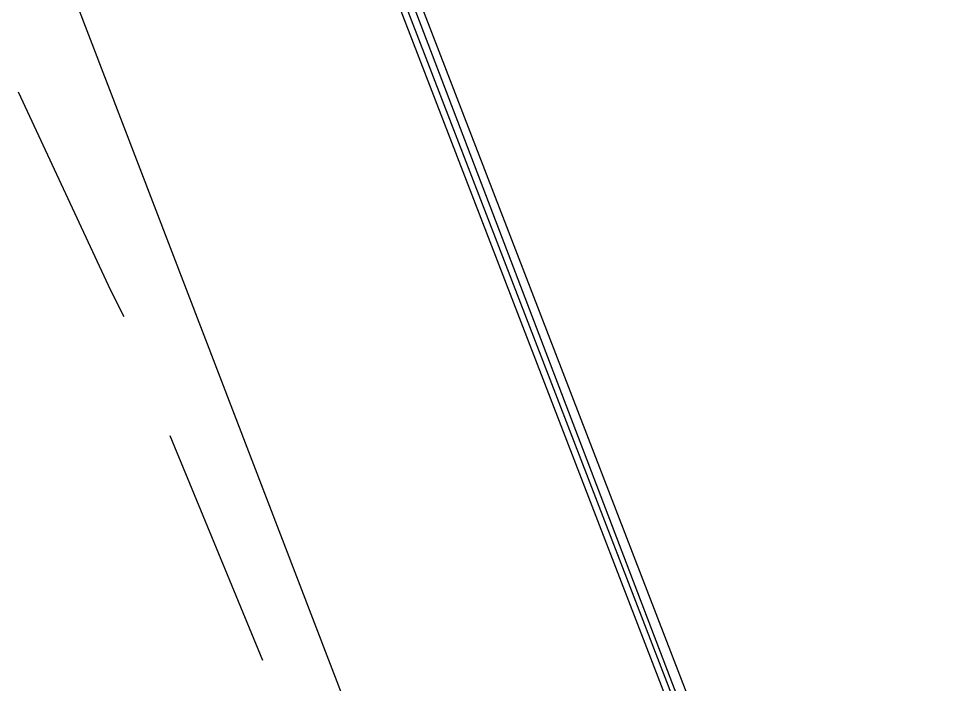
# Model space of a CAD drawing. Header units: feet. Extents: x -84 to 198, y -22 to 181.
# Drawn here: x 121.547 to 123.4, y 51.302 to 52.647 of the extents above; entities that cross this region are included whole.
import ezdxf

# ---------------------------------------------------------------- set-up
doc = ezdxf.new("R2010")
doc.units = ezdxf.units.FT
doc.layers.add('A-LINEA', color=7, linetype='CONTINUOUS')

msp = doc.modelspace()

# ---------------------------------------------------------------- linework, layer by layer
at = {"layer": 'A-LINEA'}
for p, q in [((121.6, 52.8444), (122.7467, 49.8578)), ((121.6, 52.8444), (122.7467, 49.8578)), ((122.04, 51.3511), (121.8533, 51.8044)), ((122.04, 51.3511), (121.8533, 51.8044))]:
    msp.add_line(p, q, dxfattribs=at)
for points in [[(122.1333, 53.1911), (122.1333, 53.1778), (123.3733, 49.9644), (123.36, 49.9644), (122.12, 53.1778), (122.1333, 53.1911)], [(122.1333, 53.1911), (122.1333, 53.1778), (123.3733, 49.9644), (123.36, 49.9644), (122.12, 53.1778), (122.1333, 53.1911)], [(122.16, 53.1911), (123.4, 49.9778), (123.3867, 49.9644), (123.3733, 49.9778), (122.1467, 53.1911), (122.16, 53.1911)], [(122.16, 53.1911), (123.4, 49.9778), (123.3867, 49.9644), (123.3733, 49.9778), (122.1467, 53.1911), (122.16, 53.1911)], [(121.76, 52.0444), (121.7333, 52.0978), (121.5467, 52.4978)], [(121.76, 52.0444), (121.7333, 52.0978), (121.5467, 52.4978)]]:
    msp.add_lwpolyline(points, dxfattribs=at)

doc.saveas('drawing.dxf')
